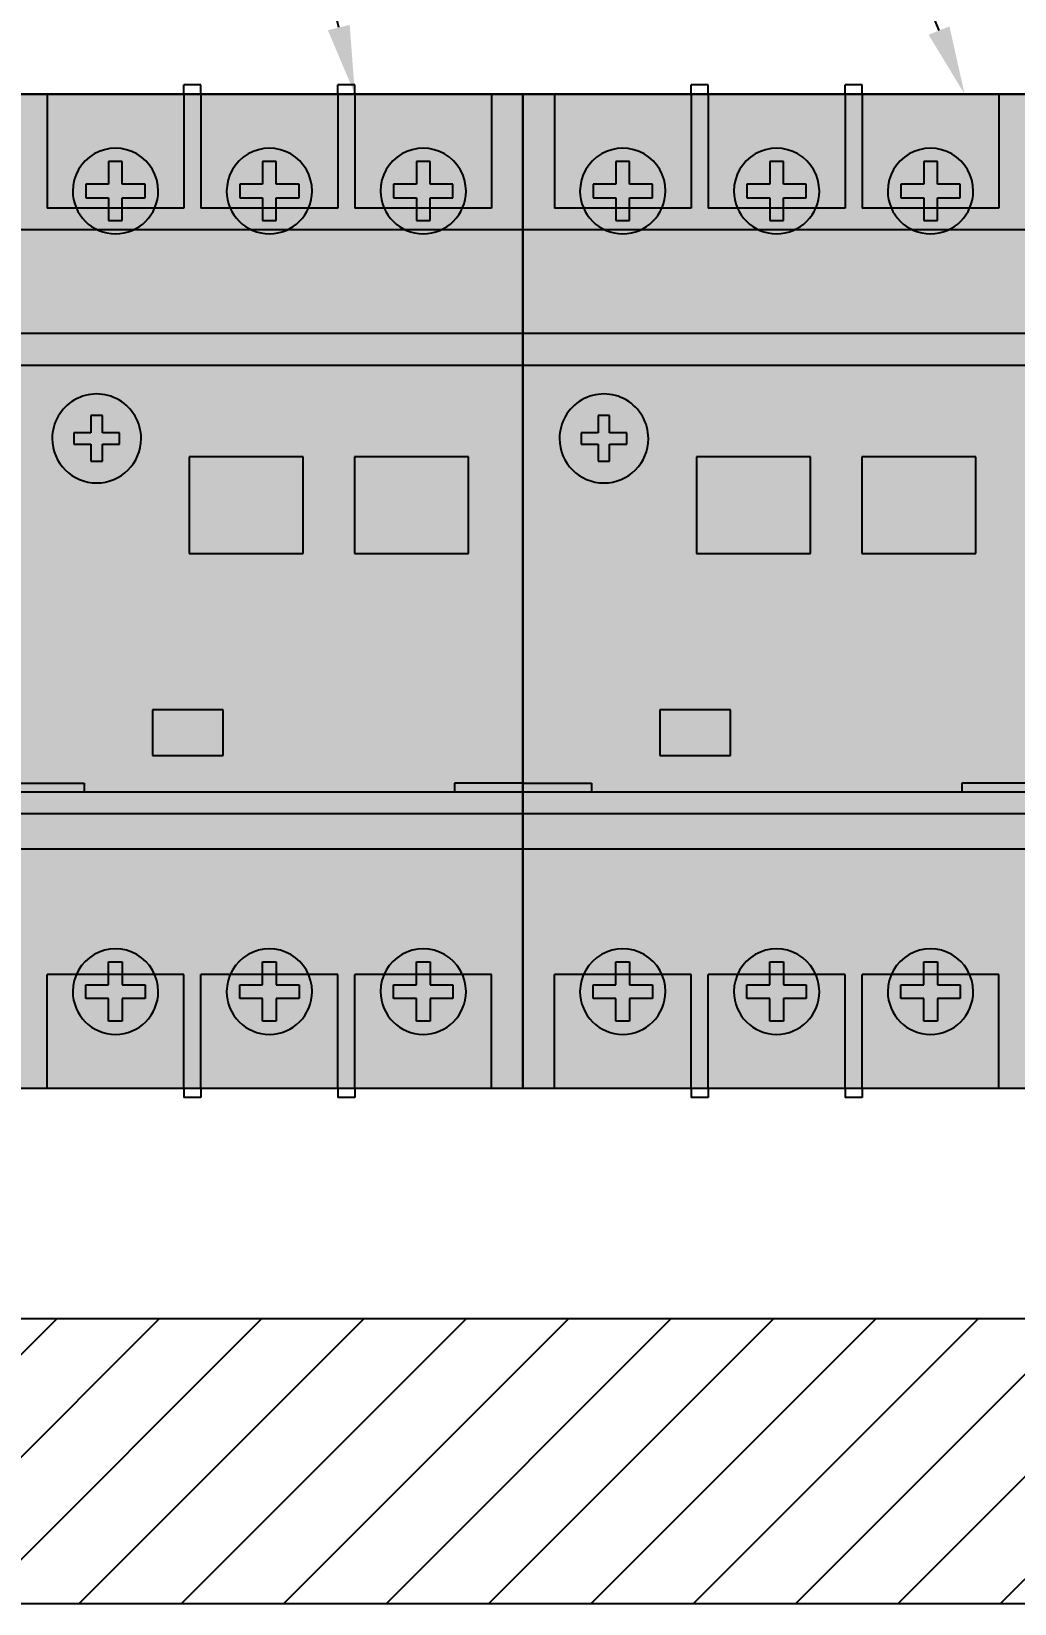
# Model space of a CAD drawing. Extents: x -20 to 2016, y -5898 to 916.
# Drawn here: x 1322.8 to 1409, y 698.3 to 836.2 of the extents above; entities that cross this region are included whole.
import ezdxf
from ezdxf import colors
from ezdxf.entities.mleader import LeaderData, LeaderLine
from ezdxf.math import Vec2, Vec3

# ---------------------------------------------------------------- set-up
doc = ezdxf.new("R2010")
doc.units = 0
for name, color, linetype in [('HIDDEN', 7, 'Continuous'), ('SYMS', 7, 'Continuous'), ('THICK', 7, 'Continuous')]:
    doc.layers.add(name, color=color, linetype=linetype)

msp = doc.modelspace()

# ---------------------------------------------------------------- hatches: boundary and pattern name
at = {"layer": 'SYMS', "true_color": 0x636466}
h = msp.add_hatch(color=251, dxfattribs=at)
h.dxf.hatch_style = 1
h.paths.add_polyline_path([(1321.397, 743.513), (1365.897, 743.513), (1365.897, 830.713), (1321.397, 830.713)])
h = msp.add_hatch(color=251, dxfattribs=at)
h.dxf.hatch_style = 1
h.paths.add_polyline_path([(1365.897, 743.513), (1410.397, 743.513), (1410.397, 830.713), (1365.897, 830.713)])
h = msp.add_hatch(dxfattribs=at)
h.set_pattern_fill('ANSI31', color=251, scale=2)
h.paths.add_polyline_path([(1466.064, 723.349), (1221.181, 723.349), (1221.181, 698.349), (1466.064, 698.349)])

# ---------------------------------------------------------------- linework, layer by layer
at = {"color": 7, "linetype": 'Continuous'}
msp.add_line((1365.897, 744.713), (1365.897, 829.513), dxfattribs=at)
at = {"layer": 'HIDDEN'}
for p, q in [((1336.147, 831.513), (1336.147, 831.513)), ((1337.647, 831.513), (1337.647, 831.513)), ((1349.647, 831.513), (1349.647, 831.513)), ((1351.147, 831.513), (1351.147, 831.513)), ((1380.647, 831.513), (1380.647, 831.513)), ((1382.147, 831.513), (1382.147, 831.513)), ((1394.147, 831.513), (1394.147, 831.513)), ((1395.647, 831.513), (1395.647, 831.513)), ((1324.147, 830.713), (1324.147, 830.713)), ((1324.147, 830.713), (1324.147, 820.713)), ((1336.147, 830.713), (1336.147, 830.713)), ((1336.147, 830.713), (1336.147, 830.713)), ((1336.147, 830.713), (1336.147, 820.713)), ((1337.647, 830.713), (1337.647, 830.713)), ((1337.647, 830.713), (1337.647, 830.713)), ((1337.647, 830.713), (1337.647, 820.713)), ((1349.647, 830.713), (1349.647, 830.713)), ((1349.647, 830.713), (1349.647, 830.713)), ((1349.647, 830.713), (1349.647, 820.713)), ((1351.147, 830.713), (1351.147, 830.713)), ((1351.147, 830.713), (1351.147, 830.713)), ((1351.147, 830.713), (1351.147, 820.713)), ((1363.147, 830.713), (1363.147, 830.713)), ((1363.147, 830.713), (1363.147, 820.713)), ((1365.897, 830.713), (1365.897, 830.713)), ((1365.897, 830.713), (1365.897, 830.713)), ((1368.647, 830.713), (1368.647, 830.713)), ((1368.647, 830.713), (1368.647, 820.713)), ((1380.647, 830.713), (1380.647, 830.713)), ((1380.647, 830.713), (1380.647, 830.713)), ((1380.647, 830.713), (1380.647, 820.713)), ((1382.147, 830.713), (1382.147, 830.713)), ((1382.147, 830.713), (1382.147, 830.713)), ((1382.147, 830.713), (1382.147, 820.713)), ((1394.147, 830.713), (1394.147, 830.713)), ((1394.147, 830.713), (1394.147, 830.713)), ((1394.147, 830.713), (1394.147, 820.713)), ((1395.647, 830.713), (1395.647, 830.713)), ((1395.647, 830.713), (1395.647, 830.713)), ((1395.647, 830.713), (1395.647, 820.713)), ((1407.647, 830.713), (1407.647, 830.713)), ((1407.647, 830.713), (1407.647, 820.713)), ((1329.547, 824.813), (1329.547, 824.813)), ((1330.747, 824.813), (1330.747, 824.813)), ((1343.047, 824.813), (1343.047, 824.813)), ((1344.247, 824.813), (1344.247, 824.813)), ((1356.547, 824.813), (1356.547, 824.813)), ((1357.747, 824.813), (1357.747, 824.813)), ((1374.047, 824.813), (1374.047, 824.813)), ((1375.247, 824.813), (1375.247, 824.813)), ((1387.547, 824.813), (1387.547, 824.813)), ((1388.747, 824.813), (1388.747, 824.813)), ((1401.047, 824.813), (1401.047, 824.813)), ((1402.247, 824.813), (1402.247, 824.813)), ((1326.397, 822.213), (1326.397, 822.213)), ((1327.547, 822.813), (1327.547, 822.813)), ((1329.547, 822.813), (1329.547, 822.813)), ((1330.747, 822.813), (1330.747, 822.813)), ((1332.747, 822.813), (1332.747, 822.813)), ((1333.897, 822.213), (1333.897, 822.213)), ((1339.897, 822.213), (1339.897, 822.213)), ((1341.047, 822.813), (1341.047, 822.813)), ((1343.047, 822.813), (1343.047, 822.813)), ((1344.247, 822.813), (1344.247, 822.813)), ((1346.247, 822.813), (1346.247, 822.813)), ((1347.397, 822.213), (1347.397, 822.213)), ((1353.397, 822.213), (1353.397, 822.213)), ((1354.547, 822.813), (1354.547, 822.813)), ((1356.547, 822.813), (1356.547, 822.813)), ((1357.747, 822.813), (1357.747, 822.813)), ((1359.747, 822.813), (1359.747, 822.813)), ((1360.897, 822.213), (1360.897, 822.213)), ((1370.897, 822.213), (1370.897, 822.213)), ((1372.047, 822.813), (1372.047, 822.813)), ((1374.047, 822.813), (1374.047, 822.813)), ((1375.247, 822.813), (1375.247, 822.813)), ((1377.247, 822.813), (1377.247, 822.813)), ((1378.397, 822.213), (1378.397, 822.213)), ((1384.397, 822.213), (1384.397, 822.213)), ((1385.547, 822.813), (1385.547, 822.813)), ((1387.547, 822.813), (1387.547, 822.813)), ((1388.747, 822.813), (1388.747, 822.813)), ((1390.747, 822.813), (1390.747, 822.813)), ((1391.897, 822.213), (1391.897, 822.213)), ((1397.897, 822.213), (1397.897, 822.213)), ((1399.047, 822.813), (1399.047, 822.813)), ((1401.047, 822.813), (1401.047, 822.813)), ((1402.247, 822.813), (1402.247, 822.813)), ((1404.247, 822.813), (1404.247, 822.813)), ((1405.397, 822.213), (1405.397, 822.213)), ((1336.147, 820.713), (1324.147, 820.713)), ((1324.147, 820.713), (1324.147, 820.713)), ((1327.547, 821.613), (1327.547, 821.613)), ((1329.547, 821.613), (1329.547, 821.613)), ((1330.747, 821.613), (1330.747, 821.613)), ((1332.747, 821.613), (1332.747, 821.613)), ((1336.147, 820.713), (1336.147, 820.713)), ((1349.647, 820.713), (1337.647, 820.713)), ((1337.647, 820.713), (1337.647, 820.713)), ((1341.047, 821.613), (1341.047, 821.613)), ((1343.047, 821.613), (1343.047, 821.613)), ((1344.247, 821.613), (1344.247, 821.613)), ((1346.247, 821.613), (1346.247, 821.613)), ((1349.647, 820.713), (1349.647, 820.713)), ((1351.147, 820.713), (1351.147, 820.713)), ((1363.147, 820.713), (1351.147, 820.713)), ((1354.547, 821.613), (1354.547, 821.613)), ((1356.547, 821.613), (1356.547, 821.613)), ((1357.747, 821.613), (1357.747, 821.613)), ((1359.747, 821.613), (1359.747, 821.613)), ((1363.147, 820.713), (1363.147, 820.713)), ((1380.647, 820.713), (1368.647, 820.713)), ((1368.647, 820.713), (1368.647, 820.713)), ((1372.047, 821.613), (1372.047, 821.613)), ((1374.047, 821.613), (1374.047, 821.613)), ((1375.247, 821.613), (1375.247, 821.613)), ((1377.247, 821.613), (1377.247, 821.613)), ((1380.647, 820.713), (1380.647, 820.713)), ((1394.147, 820.713), (1382.147, 820.713)), ((1382.147, 820.713), (1382.147, 820.713)), ((1385.547, 821.613), (1385.547, 821.613)), ((1387.547, 821.613), (1387.547, 821.613)), ((1388.747, 821.613), (1388.747, 821.613)), ((1390.747, 821.613), (1390.747, 821.613)), ((1394.147, 820.713), (1394.147, 820.713)), ((1395.647, 820.713), (1395.647, 820.713)), ((1407.647, 820.713), (1395.647, 820.713)), ((1399.047, 821.613), (1399.047, 821.613)), ((1401.047, 821.613), (1401.047, 821.613)), ((1402.247, 821.613), (1402.247, 821.613)), ((1404.247, 821.613), (1404.247, 821.613)), ((1407.647, 820.713), (1407.647, 820.713)), ((1329.547, 819.613), (1329.547, 819.613)), ((1330.747, 819.613), (1330.747, 819.613)), ((1343.047, 819.613), (1343.047, 819.613)), ((1344.247, 819.613), (1344.247, 819.613)), ((1356.547, 819.613), (1356.547, 819.613)), ((1357.747, 819.613), (1357.747, 819.613)), ((1374.047, 819.613), (1374.047, 819.613)), ((1375.247, 819.613), (1375.247, 819.613)), ((1387.547, 819.613), (1387.547, 819.613)), ((1388.747, 819.613), (1388.747, 819.613)), ((1401.047, 819.613), (1401.047, 819.613)), ((1402.247, 819.613), (1402.247, 819.613)), ((1365.897, 818.813), (1321.397, 818.813)), ((1410.397, 818.813), (1365.897, 818.813)), ((1365.897, 809.713), (1365.897, 809.713)), ((1365.897, 809.713), (1365.897, 809.713)), ((1365.897, 806.913), (1321.397, 806.913)), ((1324.747, 806.913), (1324.747, 806.913)), ((1340.647, 806.913), (1340.647, 806.913)), ((1346.647, 806.913), (1346.647, 806.913)), ((1362.547, 806.913), (1362.547, 806.913)), ((1365.897, 806.913), (1365.897, 806.913)), ((1365.897, 806.913), (1365.897, 806.913)), ((1410.397, 806.913), (1365.897, 806.913)), ((1369.247, 806.913), (1369.247, 806.913)), ((1385.147, 806.913), (1385.147, 806.913)), ((1391.147, 806.913), (1391.147, 806.913)), ((1407.047, 806.913), (1407.047, 806.913)), ((1324.747, 802.913), (1324.747, 802.913)), ((1327.997, 802.513), (1327.997, 802.513)), ((1328.997, 802.513), (1328.997, 802.513)), ((1369.247, 802.913), (1369.247, 802.913)), ((1372.497, 802.513), (1372.497, 802.513)), ((1373.497, 802.513), (1373.497, 802.513)), ((1326.497, 801.013), (1326.497, 801.013)), ((1327.997, 801.013), (1327.997, 801.013)), ((1328.997, 801.013), (1328.997, 801.013)), ((1330.497, 801.013), (1330.497, 801.013)), ((1370.997, 801.013), (1370.997, 801.013)), ((1372.497, 801.013), (1372.497, 801.013)), ((1373.497, 801.013), (1373.497, 801.013)), ((1374.997, 801.013), (1374.997, 801.013)), ((1324.597, 800.513), (1324.597, 800.513)), ((1326.497, 800.013), (1326.497, 800.013)), ((1327.997, 800.013), (1327.997, 800.013)), ((1328.997, 800.013), (1328.997, 800.013)), ((1330.497, 800.013), (1330.497, 800.013)), ((1332.397, 800.513), (1332.397, 800.513)), ((1369.097, 800.513), (1369.097, 800.513)), ((1370.997, 800.013), (1370.997, 800.013)), ((1372.497, 800.013), (1372.497, 800.013)), ((1373.497, 800.013), (1373.497, 800.013)), ((1374.997, 800.013), (1374.997, 800.013)), ((1376.897, 800.513), (1376.897, 800.513)), ((1327.997, 798.513), (1327.997, 798.513)), ((1328.997, 798.513), (1328.997, 798.513)), ((1336.617, 798.913), (1336.617, 798.913)), ((1346.617, 798.913), (1346.617, 798.913)), ((1351.117, 798.913), (1351.117, 798.913)), ((1361.117, 798.913), (1361.117, 798.913)), ((1372.497, 798.513), (1372.497, 798.513)), ((1373.497, 798.513), (1373.497, 798.513)), ((1381.117, 798.913), (1381.117, 798.913)), ((1391.117, 798.913), (1391.117, 798.913)), ((1395.617, 798.913), (1395.617, 798.913)), ((1405.617, 798.913), (1405.617, 798.913)), ((1336.617, 790.413), (1336.617, 790.413)), ((1346.617, 790.413), (1346.617, 790.413)), ((1351.117, 790.413), (1351.117, 790.413)), ((1361.117, 790.413), (1361.117, 790.413)), ((1381.117, 790.413), (1381.117, 790.413)), ((1391.117, 790.413), (1391.117, 790.413)), ((1395.617, 790.413), (1395.617, 790.413)), ((1405.617, 790.413), (1405.617, 790.413)), ((1333.397, 776.713), (1333.397, 776.713)), ((1339.597, 776.713), (1339.597, 776.713)), ((1377.897, 776.713), (1377.897, 776.713)), ((1384.097, 776.713), (1384.097, 776.713)), ((1333.397, 772.713), (1333.397, 772.713)), ((1339.597, 772.713), (1339.597, 772.713)), ((1377.897, 772.713), (1377.897, 772.713)), ((1384.097, 772.713), (1384.097, 772.713)), ((1321.397, 770.299), (1327.397, 770.299)), ((1365.897, 769.513), (1321.397, 769.513)), ((1327.397, 770.299), (1327.397, 769.513)), ((1327.397, 769.513), (1327.397, 769.513)), ((1365.897, 770.299), (1359.897, 770.299)), ((1359.897, 770.299), (1359.897, 769.513)), ((1359.897, 769.513), (1359.897, 769.513)), ((1365.897, 770.299), (1371.897, 770.299)), ((1365.897, 769.513), (1365.897, 769.513)), ((1365.897, 769.513), (1365.897, 769.513)), ((1410.397, 769.513), (1365.897, 769.513)), ((1371.897, 770.299), (1371.897, 769.513)), ((1371.897, 769.513), (1371.897, 769.513)), ((1410.397, 770.299), (1404.397, 770.299)), ((1404.397, 770.299), (1404.397, 769.513)), ((1404.397, 769.513), (1404.397, 769.513)), ((1365.897, 767.613), (1321.397, 767.613)), ((1410.397, 767.613), (1365.897, 767.613)), ((1365.897, 764.513), (1365.897, 764.513)), ((1365.897, 764.513), (1365.897, 764.513)), ((1329.547, 754.613), (1329.547, 754.613)), ((1330.747, 754.613), (1330.747, 754.613)), ((1343.047, 754.613), (1343.047, 754.613)), ((1344.247, 754.613), (1344.247, 754.613)), ((1356.547, 754.613), (1356.547, 754.613)), ((1357.747, 754.613), (1357.747, 754.613)), ((1374.047, 754.613), (1374.047, 754.613)), ((1375.247, 754.613), (1375.247, 754.613)), ((1387.547, 754.613), (1387.547, 754.613)), ((1388.747, 754.613), (1388.747, 754.613)), ((1401.047, 754.613), (1401.047, 754.613)), ((1402.247, 754.613), (1402.247, 754.613)), ((1336.147, 753.513), (1324.147, 753.513)), ((1324.147, 753.513), (1324.147, 753.513)), ((1324.147, 743.513), (1324.147, 753.513)), ((1336.147, 753.513), (1336.147, 753.513)), ((1336.147, 743.513), (1336.147, 753.513)), ((1349.647, 753.513), (1337.647, 753.513)), ((1337.647, 753.513), (1337.647, 753.513)), ((1337.647, 743.513), (1337.647, 753.513)), ((1349.647, 753.513), (1349.647, 753.513)), ((1349.647, 743.513), (1349.647, 753.513)), ((1351.147, 753.513), (1351.147, 753.513)), ((1351.147, 743.513), (1351.147, 753.513)), ((1363.147, 753.513), (1351.147, 753.513)), ((1363.147, 753.513), (1363.147, 753.513)), ((1363.147, 743.513), (1363.147, 753.513)), ((1380.647, 753.513), (1368.647, 753.513)), ((1368.647, 753.513), (1368.647, 753.513)), ((1368.647, 743.513), (1368.647, 753.513)), ((1380.647, 753.513), (1380.647, 753.513)), ((1380.647, 743.513), (1380.647, 753.513)), ((1394.147, 753.513), (1382.147, 753.513)), ((1382.147, 753.513), (1382.147, 753.513)), ((1382.147, 743.513), (1382.147, 753.513)), ((1394.147, 753.513), (1394.147, 753.513)), ((1394.147, 743.513), (1394.147, 753.513)), ((1395.647, 753.513), (1395.647, 753.513)), ((1395.647, 743.513), (1395.647, 753.513)), ((1407.647, 753.513), (1395.647, 753.513)), ((1407.647, 753.513), (1407.647, 753.513)), ((1407.647, 743.513), (1407.647, 753.513)), ((1326.397, 752.013), (1326.397, 752.013)), ((1327.547, 752.613), (1327.547, 752.613)), ((1327.547, 751.413), (1327.547, 751.413)), ((1329.547, 752.613), (1329.547, 752.613)), ((1329.547, 751.413), (1329.547, 751.413)), ((1330.747, 752.613), (1330.747, 752.613)), ((1330.747, 751.413), (1330.747, 751.413)), ((1332.747, 752.613), (1332.747, 752.613)), ((1332.747, 751.413), (1332.747, 751.413)), ((1333.897, 752.013), (1333.897, 752.013)), ((1339.897, 752.013), (1339.897, 752.013)), ((1341.047, 752.613), (1341.047, 752.613)), ((1341.047, 751.413), (1341.047, 751.413)), ((1343.047, 752.613), (1343.047, 752.613)), ((1343.047, 751.413), (1343.047, 751.413)), ((1344.247, 752.613), (1344.247, 752.613)), ((1344.247, 751.413), (1344.247, 751.413)), ((1346.247, 752.613), (1346.247, 752.613)), ((1346.247, 751.413), (1346.247, 751.413)), ((1347.397, 752.013), (1347.397, 752.013)), ((1353.397, 752.013), (1353.397, 752.013)), ((1354.547, 752.613), (1354.547, 752.613)), ((1354.547, 751.413), (1354.547, 751.413)), ((1356.547, 752.613), (1356.547, 752.613)), ((1356.547, 751.413), (1356.547, 751.413)), ((1357.747, 752.613), (1357.747, 752.613)), ((1357.747, 751.413), (1357.747, 751.413)), ((1359.747, 752.613), (1359.747, 752.613)), ((1359.747, 751.413), (1359.747, 751.413)), ((1360.897, 752.013), (1360.897, 752.013)), ((1370.897, 752.013), (1370.897, 752.013)), ((1372.047, 752.613), (1372.047, 752.613)), ((1372.047, 751.413), (1372.047, 751.413)), ((1374.047, 752.613), (1374.047, 752.613)), ((1374.047, 751.413), (1374.047, 751.413)), ((1375.247, 752.613), (1375.247, 752.613)), ((1375.247, 751.413), (1375.247, 751.413)), ((1377.247, 752.613), (1377.247, 752.613)), ((1377.247, 751.413), (1377.247, 751.413)), ((1378.397, 752.013), (1378.397, 752.013)), ((1384.397, 752.013), (1384.397, 752.013)), ((1385.547, 752.613), (1385.547, 752.613)), ((1385.547, 751.413), (1385.547, 751.413)), ((1387.547, 752.613), (1387.547, 752.613)), ((1387.547, 751.413), (1387.547, 751.413)), ((1388.747, 752.613), (1388.747, 752.613)), ((1388.747, 751.413), (1388.747, 751.413)), ((1390.747, 752.613), (1390.747, 752.613)), ((1390.747, 751.413), (1390.747, 751.413)), ((1391.897, 752.013), (1391.897, 752.013)), ((1397.897, 752.013), (1397.897, 752.013)), ((1399.047, 752.613), (1399.047, 752.613)), ((1399.047, 751.413), (1399.047, 751.413)), ((1401.047, 752.613), (1401.047, 752.613)), ((1401.047, 751.413), (1401.047, 751.413)), ((1402.247, 752.613), (1402.247, 752.613)), ((1402.247, 751.413), (1402.247, 751.413)), ((1404.247, 752.613), (1404.247, 752.613)), ((1404.247, 751.413), (1404.247, 751.413)), ((1405.397, 752.013), (1405.397, 752.013)), ((1329.547, 749.413), (1329.547, 749.413)), ((1330.747, 749.413), (1330.747, 749.413)), ((1343.047, 749.413), (1343.047, 749.413)), ((1344.247, 749.413), (1344.247, 749.413)), ((1356.547, 749.413), (1356.547, 749.413)), ((1357.747, 749.413), (1357.747, 749.413)), ((1374.047, 749.413), (1374.047, 749.413)), ((1375.247, 749.413), (1375.247, 749.413)), ((1387.547, 749.413), (1387.547, 749.413)), ((1388.747, 749.413), (1388.747, 749.413)), ((1401.047, 749.413), (1401.047, 749.413)), ((1402.247, 749.413), (1402.247, 749.413)), ((1324.147, 743.513), (1324.147, 743.513)), ((1336.147, 743.513), (1336.147, 743.513)), ((1336.147, 743.513), (1336.147, 743.513)), ((1337.647, 743.513), (1337.647, 743.513)), ((1337.647, 743.513), (1337.647, 743.513)), ((1349.647, 743.513), (1349.647, 743.513)), ((1349.647, 743.513), (1349.647, 743.513)), ((1351.147, 743.513), (1351.147, 743.513)), ((1351.147, 743.513), (1351.147, 743.513)), ((1363.147, 743.513), (1363.147, 743.513)), ((1365.897, 743.513), (1365.897, 743.513)), ((1365.897, 743.513), (1365.897, 743.513)), ((1368.647, 743.513), (1368.647, 743.513)), ((1380.647, 743.513), (1380.647, 743.513)), ((1380.647, 743.513), (1380.647, 743.513)), ((1382.147, 743.513), (1382.147, 743.513)), ((1382.147, 743.513), (1382.147, 743.513)), ((1394.147, 743.513), (1394.147, 743.513)), ((1394.147, 743.513), (1394.147, 743.513)), ((1395.647, 743.513), (1395.647, 743.513)), ((1395.647, 743.513), (1395.647, 743.513)), ((1407.647, 743.513), (1407.647, 743.513)), ((1336.147, 742.713), (1336.147, 742.713)), ((1337.647, 742.713), (1337.647, 742.713)), ((1349.647, 742.713), (1349.647, 742.713)), ((1351.147, 742.713), (1351.147, 742.713)), ((1380.647, 742.713), (1380.647, 742.713)), ((1382.147, 742.713), (1382.147, 742.713)), ((1394.147, 742.713), (1394.147, 742.713)), ((1395.647, 742.713), (1395.647, 742.713))]:
    msp.add_line(p, q, dxfattribs=at)
at = {"layer": 'SYMS'}
for p, q in [((1221.181, 723.349), (1466.064, 723.349)), ((1221.181, 698.349), (1466.064, 698.349))]:
    msp.add_line(p, q, dxfattribs=at)
for points in [[(1321.397, 830.713), (1365.897, 830.713), (1365.897, 743.513), (1321.397, 743.513)], [(1365.897, 830.713), (1410.397, 830.713), (1410.397, 743.513), (1365.897, 743.513)]]:
    msp.add_lwpolyline(points, close=True, dxfattribs=at)
at = {"layer": 'THICK'}
for p, q in [((1337.647, 831.513), (1336.147, 831.513)), ((1336.147, 830.713), (1336.147, 831.513)), ((1337.647, 830.713), (1337.647, 831.513)), ((1351.147, 831.513), (1349.647, 831.513)), ((1349.647, 830.713), (1349.647, 831.513)), ((1351.147, 830.713), (1351.147, 831.513)), ((1382.147, 831.513), (1380.647, 831.513)), ((1380.647, 830.713), (1380.647, 831.513)), ((1382.147, 830.713), (1382.147, 831.513)), ((1395.647, 831.513), (1394.147, 831.513)), ((1394.147, 830.713), (1394.147, 831.513)), ((1395.647, 830.713), (1395.647, 831.513)), ((1365.897, 830.713), (1321.397, 830.713)), ((1365.897, 809.713), (1365.897, 830.713)), ((1365.897, 809.713), (1365.897, 830.713)), ((1410.397, 830.713), (1365.897, 830.713)), ((1330.747, 824.813), (1329.547, 824.813)), ((1329.547, 824.813), (1329.547, 822.813)), ((1330.747, 822.813), (1330.747, 824.813)), ((1344.247, 824.813), (1343.047, 824.813)), ((1343.047, 824.813), (1343.047, 822.813)), ((1344.247, 822.813), (1344.247, 824.813)), ((1356.547, 824.813), (1356.547, 822.813)), ((1357.747, 824.813), (1356.547, 824.813)), ((1357.747, 822.813), (1357.747, 824.813)), ((1375.247, 824.813), (1374.047, 824.813)), ((1374.047, 824.813), (1374.047, 822.813)), ((1375.247, 822.813), (1375.247, 824.813)), ((1388.747, 824.813), (1387.547, 824.813)), ((1387.547, 824.813), (1387.547, 822.813)), ((1388.747, 822.813), (1388.747, 824.813)), ((1401.047, 824.813), (1401.047, 822.813)), ((1402.247, 824.813), (1401.047, 824.813)), ((1402.247, 822.813), (1402.247, 824.813)), ((1327.547, 822.813), (1327.547, 821.613)), ((1329.547, 822.813), (1327.547, 822.813)), ((1332.747, 822.813), (1330.747, 822.813)), ((1332.747, 821.613), (1332.747, 822.813)), ((1341.047, 822.813), (1341.047, 821.613)), ((1343.047, 822.813), (1341.047, 822.813)), ((1346.247, 822.813), (1344.247, 822.813)), ((1346.247, 821.613), (1346.247, 822.813)), ((1354.547, 822.813), (1354.547, 821.613)), ((1356.547, 822.813), (1354.547, 822.813)), ((1359.747, 822.813), (1357.747, 822.813)), ((1359.747, 821.613), (1359.747, 822.813)), ((1372.047, 822.813), (1372.047, 821.613)), ((1374.047, 822.813), (1372.047, 822.813)), ((1377.247, 822.813), (1375.247, 822.813)), ((1377.247, 821.613), (1377.247, 822.813)), ((1385.547, 822.813), (1385.547, 821.613)), ((1387.547, 822.813), (1385.547, 822.813)), ((1390.747, 822.813), (1388.747, 822.813)), ((1390.747, 821.613), (1390.747, 822.813)), ((1399.047, 822.813), (1399.047, 821.613)), ((1401.047, 822.813), (1399.047, 822.813)), ((1404.247, 822.813), (1402.247, 822.813)), ((1404.247, 821.613), (1404.247, 822.813)), ((1327.547, 821.613), (1329.547, 821.613)), ((1329.547, 821.613), (1329.547, 819.613)), ((1330.747, 821.613), (1332.747, 821.613)), ((1330.747, 819.613), (1330.747, 821.613)), ((1341.047, 821.613), (1343.047, 821.613)), ((1343.047, 821.613), (1343.047, 819.613)), ((1344.247, 821.613), (1346.247, 821.613)), ((1344.247, 819.613), (1344.247, 821.613)), ((1354.547, 821.613), (1356.547, 821.613)), ((1356.547, 821.613), (1356.547, 819.613)), ((1357.747, 821.613), (1359.747, 821.613)), ((1357.747, 819.613), (1357.747, 821.613)), ((1372.047, 821.613), (1374.047, 821.613)), ((1374.047, 821.613), (1374.047, 819.613)), ((1375.247, 821.613), (1377.247, 821.613)), ((1375.247, 819.613), (1375.247, 821.613)), ((1385.547, 821.613), (1387.547, 821.613)), ((1387.547, 821.613), (1387.547, 819.613)), ((1388.747, 821.613), (1390.747, 821.613)), ((1388.747, 819.613), (1388.747, 821.613)), ((1399.047, 821.613), (1401.047, 821.613)), ((1401.047, 821.613), (1401.047, 819.613)), ((1402.247, 821.613), (1404.247, 821.613)), ((1402.247, 819.613), (1402.247, 821.613)), ((1329.547, 819.613), (1330.747, 819.613)), ((1343.047, 819.613), (1344.247, 819.613)), ((1356.547, 819.613), (1357.747, 819.613)), ((1374.047, 819.613), (1375.247, 819.613)), ((1387.547, 819.613), (1388.747, 819.613)), ((1401.047, 819.613), (1402.247, 819.613)), ((1365.897, 809.713), (1321.397, 809.713)), ((1365.897, 764.513), (1365.897, 809.713)), ((1365.897, 764.513), (1365.897, 809.713)), ((1410.397, 809.713), (1365.897, 809.713)), ((1328.997, 802.513), (1327.997, 802.513)), ((1327.997, 802.513), (1327.997, 801.013)), ((1328.997, 801.013), (1328.997, 802.513)), ((1373.497, 802.513), (1372.497, 802.513)), ((1372.497, 802.513), (1372.497, 801.013)), ((1373.497, 801.013), (1373.497, 802.513)), ((1326.497, 801.013), (1326.497, 800.013)), ((1327.997, 801.013), (1326.497, 801.013)), ((1330.497, 801.013), (1328.997, 801.013)), ((1330.497, 800.013), (1330.497, 801.013)), ((1370.997, 801.013), (1370.997, 800.013)), ((1372.497, 801.013), (1370.997, 801.013)), ((1374.997, 801.013), (1373.497, 801.013)), ((1374.997, 800.013), (1374.997, 801.013)), ((1326.497, 800.013), (1327.997, 800.013)), ((1327.997, 800.013), (1327.997, 798.513)), ((1328.997, 800.013), (1330.497, 800.013)), ((1328.997, 798.513), (1328.997, 800.013)), ((1370.997, 800.013), (1372.497, 800.013)), ((1372.497, 800.013), (1372.497, 798.513)), ((1373.497, 800.013), (1374.997, 800.013)), ((1373.497, 798.513), (1373.497, 800.013)), ((1327.997, 798.513), (1328.997, 798.513)), ((1346.617, 798.913), (1336.617, 798.913)), ((1336.617, 798.913), (1336.617, 790.413)), ((1346.617, 790.413), (1346.617, 798.913)), ((1361.117, 798.913), (1351.117, 798.913)), ((1351.117, 798.913), (1351.117, 790.413)), ((1361.117, 790.413), (1361.117, 798.913)), ((1372.497, 798.513), (1373.497, 798.513)), ((1391.117, 798.913), (1381.117, 798.913)), ((1381.117, 798.913), (1381.117, 790.413)), ((1391.117, 790.413), (1391.117, 798.913)), ((1405.617, 798.913), (1395.617, 798.913)), ((1395.617, 798.913), (1395.617, 790.413)), ((1405.617, 790.413), (1405.617, 798.913)), ((1336.617, 790.413), (1346.617, 790.413)), ((1351.117, 790.413), (1361.117, 790.413)), ((1381.117, 790.413), (1391.117, 790.413)), ((1395.617, 790.413), (1405.617, 790.413)), ((1339.597, 776.713), (1333.397, 776.713)), ((1333.397, 776.713), (1333.397, 772.713)), ((1339.597, 772.713), (1339.597, 776.713)), ((1384.097, 776.713), (1377.897, 776.713)), ((1377.897, 776.713), (1377.897, 772.713)), ((1384.097, 772.713), (1384.097, 776.713)), ((1333.397, 772.713), (1339.597, 772.713)), ((1377.897, 772.713), (1384.097, 772.713)), ((1365.897, 764.513), (1321.397, 764.513)), ((1365.897, 743.513), (1365.897, 764.513)), ((1365.897, 743.513), (1365.897, 764.513)), ((1410.397, 764.513), (1365.897, 764.513)), ((1329.547, 752.613), (1329.547, 754.613)), ((1329.547, 754.613), (1330.747, 754.613)), ((1330.747, 754.613), (1330.747, 752.613)), ((1343.047, 752.613), (1343.047, 754.613)), ((1343.047, 754.613), (1344.247, 754.613)), ((1344.247, 754.613), (1344.247, 752.613)), ((1356.547, 752.613), (1356.547, 754.613)), ((1356.547, 754.613), (1357.747, 754.613)), ((1357.747, 754.613), (1357.747, 752.613)), ((1374.047, 752.613), (1374.047, 754.613)), ((1374.047, 754.613), (1375.247, 754.613)), ((1375.247, 754.613), (1375.247, 752.613)), ((1387.547, 752.613), (1387.547, 754.613)), ((1387.547, 754.613), (1388.747, 754.613)), ((1388.747, 754.613), (1388.747, 752.613)), ((1401.047, 752.613), (1401.047, 754.613)), ((1401.047, 754.613), (1402.247, 754.613)), ((1402.247, 754.613), (1402.247, 752.613)), ((1327.547, 751.413), (1327.547, 752.613)), ((1327.547, 752.613), (1329.547, 752.613)), ((1329.547, 751.413), (1327.547, 751.413)), ((1329.547, 749.413), (1329.547, 751.413)), ((1330.747, 752.613), (1332.747, 752.613)), ((1332.747, 751.413), (1330.747, 751.413)), ((1330.747, 751.413), (1330.747, 749.413)), ((1332.747, 752.613), (1332.747, 751.413)), ((1341.047, 751.413), (1341.047, 752.613)), ((1341.047, 752.613), (1343.047, 752.613)), ((1343.047, 751.413), (1341.047, 751.413)), ((1343.047, 749.413), (1343.047, 751.413)), ((1344.247, 752.613), (1346.247, 752.613)), ((1346.247, 751.413), (1344.247, 751.413)), ((1344.247, 751.413), (1344.247, 749.413)), ((1346.247, 752.613), (1346.247, 751.413)), ((1354.547, 751.413), (1354.547, 752.613)), ((1354.547, 752.613), (1356.547, 752.613)), ((1356.547, 751.413), (1354.547, 751.413)), ((1356.547, 749.413), (1356.547, 751.413)), ((1357.747, 752.613), (1359.747, 752.613)), ((1359.747, 751.413), (1357.747, 751.413)), ((1357.747, 751.413), (1357.747, 749.413)), ((1359.747, 752.613), (1359.747, 751.413)), ((1372.047, 751.413), (1372.047, 752.613)), ((1372.047, 752.613), (1374.047, 752.613)), ((1374.047, 751.413), (1372.047, 751.413)), ((1374.047, 749.413), (1374.047, 751.413)), ((1375.247, 752.613), (1377.247, 752.613)), ((1377.247, 751.413), (1375.247, 751.413)), ((1375.247, 751.413), (1375.247, 749.413)), ((1377.247, 752.613), (1377.247, 751.413)), ((1385.547, 751.413), (1385.547, 752.613)), ((1385.547, 752.613), (1387.547, 752.613)), ((1387.547, 751.413), (1385.547, 751.413)), ((1387.547, 749.413), (1387.547, 751.413)), ((1388.747, 752.613), (1390.747, 752.613)), ((1390.747, 751.413), (1388.747, 751.413)), ((1388.747, 751.413), (1388.747, 749.413)), ((1390.747, 752.613), (1390.747, 751.413)), ((1399.047, 751.413), (1399.047, 752.613)), ((1399.047, 752.613), (1401.047, 752.613)), ((1401.047, 751.413), (1399.047, 751.413)), ((1401.047, 749.413), (1401.047, 751.413)), ((1402.247, 752.613), (1404.247, 752.613)), ((1404.247, 751.413), (1402.247, 751.413)), ((1402.247, 751.413), (1402.247, 749.413)), ((1404.247, 752.613), (1404.247, 751.413)), ((1330.747, 749.413), (1329.547, 749.413)), ((1344.247, 749.413), (1343.047, 749.413)), ((1357.747, 749.413), (1356.547, 749.413)), ((1375.247, 749.413), (1374.047, 749.413)), ((1388.747, 749.413), (1387.547, 749.413)), ((1402.247, 749.413), (1401.047, 749.413)), ((1365.897, 743.513), (1321.397, 743.513)), ((1336.147, 743.513), (1336.147, 742.713)), ((1337.647, 743.513), (1337.647, 742.713)), ((1349.647, 743.513), (1349.647, 742.713)), ((1351.147, 743.513), (1351.147, 742.713)), ((1410.397, 743.513), (1365.897, 743.513)), ((1380.647, 743.513), (1380.647, 742.713)), ((1382.147, 743.513), (1382.147, 742.713)), ((1394.147, 743.513), (1394.147, 742.713)), ((1395.647, 743.513), (1395.647, 742.713)), ((1337.647, 742.713), (1336.147, 742.713)), ((1351.147, 742.713), (1349.647, 742.713)), ((1382.147, 742.713), (1380.647, 742.713)), ((1395.647, 742.713), (1394.147, 742.713))]:
    msp.add_line(p, q, dxfattribs=at)
for centre, radius, start, end in [((1330.147, 822.213), 3.75, 359.99998, 180.00002), ((1343.647, 822.213), 3.75, 359.99998, 180.00002), ((1357.147, 822.213), 3.75, 359.99998, 180.00002), ((1374.647, 822.213), 3.75, 359.99998, 180.00002), ((1388.147, 822.213), 3.75, 359.99998, 180.00002), ((1401.647, 822.213), 3.75, 359.99998, 180.00002), ((1330.147, 822.213), 3.75, 180.00002, 359.99998), ((1343.647, 822.213), 3.75, 180.00002, 359.99998), ((1357.147, 822.213), 3.75, 180.00002, 359.99998), ((1374.647, 822.213), 3.75, 180.00002, 359.99998), ((1388.147, 822.213), 3.75, 180.00002, 359.99998), ((1401.647, 822.213), 3.75, 180.00002, 359.99998), ((1328.497, 800.513), 3.9, 359.99998, 180.00002), ((1372.997, 800.513), 3.9, 359.99998, 180.00002), ((1328.497, 800.513), 3.9, 180.00002, 359.99998), ((1372.997, 800.513), 3.9, 180.00002, 359.99998), ((1330.147, 752.013), 3.75, 359.99998, 180.00002), ((1343.647, 752.013), 3.75, 359.99998, 180.00002), ((1357.147, 752.013), 3.75, 359.99998, 180.00002), ((1374.647, 752.013), 3.75, 359.99998, 180.00002), ((1388.147, 752.013), 3.75, 359.99998, 180.00002), ((1401.647, 752.013), 3.75, 359.99998, 180.00002), ((1330.147, 752.013), 3.75, 180.00002, 359.99998), ((1343.647, 752.013), 3.75, 180.00002, 359.99998), ((1357.147, 752.013), 3.75, 180.00002, 359.99998), ((1374.647, 752.013), 3.75, 180.00002, 359.99998), ((1388.147, 752.013), 3.75, 180.00002, 359.99998), ((1401.647, 752.013), 3.75, 180.00002, 359.99998)]:
    msp.add_arc(centre, radius, start, end, dxfattribs=at)

# ---------------------------------------------------------------- leaders
at = {"layer": 'SYMS'}
ml = msp.add_multileader_mtext('Standard', dxfattribs=at)
ml.set_content('Q4', color=256)
ml.set_leader_properties()
ml.build(insert=Vec2(0, 0))
ml.multileader.update_dxf_attribs({"text_right_attachment_type": 6, "dogleg_length": 0.36, "arrow_head_size": 6})
ctx = ml.context
ctx.base_point, ctx.char_height, ctx.arrow_head_size, ctx.plane_origin = Vec3(1374.004, 866.726), 6, 6, Vec3(1494.013, 861.542)
ctx.right_attachment, ctx.text_align_type = 6, 2
notes = []
notes.append((ctx, [(0, (1, 1, 0), (1391.837, 862.526), (-1, 0), 3.833, [(0, [(1404.635, 830.713)], 0, [])])]))
ctx.mtext.insert, ctx.mtext.alignment, ctx.mtext.flow_direction = Vec3(1386.004, 869.726), 3, 5
ml = msp.add_multileader_mtext('Standard', dxfattribs=at)
ml.set_content('Q3', color=256)
ml.set_leader_properties()
ml.build(insert=Vec2(0, 0))
ml.multileader.update_dxf_attribs({"text_right_attachment_type": 6, "dogleg_length": 0.36, "arrow_head_size": 6})
ctx = ml.context
ctx.base_point, ctx.char_height, ctx.arrow_head_size, ctx.plane_origin = Vec3(1326.457, 863.249), 6, 6, Vec3(1437.173, 860.742)
ctx.right_attachment, ctx.text_align_type = 6, 2
notes.append((ctx, [(0, (1, 1, 0), (1344.29, 859.049), (-1, 0), 3.833, [(0, [(1351.147, 830.713)], 0, [])])]))
ctx.mtext.insert, ctx.mtext.alignment, ctx.mtext.flow_direction = Vec3(1338.457, 866.249), 3, 5
for ctx, leaders in notes:
    for number, flags, end, landing, length, lines in leaders:
        leader = LeaderData()
        leader.index, (leader.has_last_leader_line, leader.has_dogleg_vector, leader.attachment_direction) = number, flags
        leader.last_leader_point, leader.dogleg_vector, leader.dogleg_length = Vec3(end), Vec3(landing), length
        for number, points, colour, breaks in lines:
            line = LeaderLine()
            line.index, line.vertices, line.color, line.breaks = number, Vec3.list(points), colors.encode_raw_color(colour), breaks
            leader.lines.append(line)
        ctx.leaders.append(leader)

doc.saveas('drawing.dxf')
